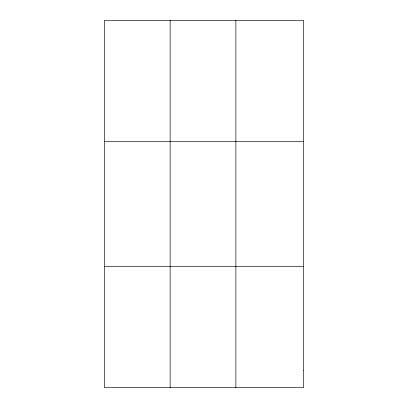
<?xml version="1.0" encoding="UTF-8"?>
<svg xmlns="http://www.w3.org/2000/svg" width="408" height="408" viewBox="0 0 408 408"><rect width="100%" height="100%" fill="white"/><g stroke="black" fill="none" stroke-linecap="round" stroke-linejoin="round"><path stroke-width="0.61" d="M170.136 20.4L170.136 387.6M235.87 20.4L235.87 387.6M104.402 141.576L303.598 141.576M104.402 266.424L303.598 266.424M303.598 370.291L303.598 387.6L104.402 387.6L104.402 20.4L303.598 20.4L303.598 370.291"/></g></svg>
